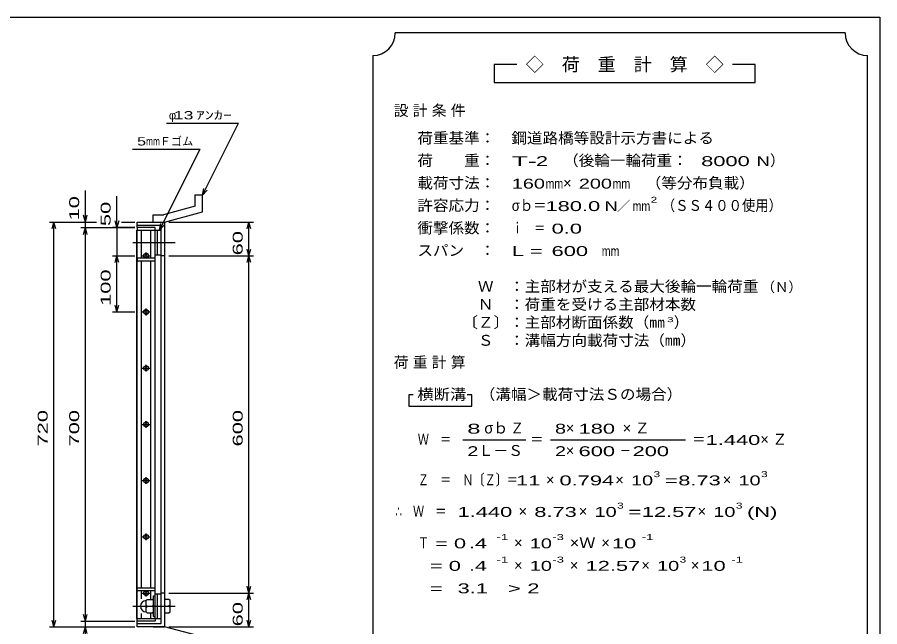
# Model space of a CAD drawing. Units: millimetres, scale not verified. Extents: x -1456 to 1385, y -1026 to 843.
# Drawn here: x -149 to 1385, y -242 to 843 of the extents above; entities that cross this region are included whole.
import ezdxf
from ezdxf.enums import TextEntityAlignment as Align

# ---------------------------------------------------------------- set-up
doc = ezdxf.new("R2010")
doc.units = ezdxf.units.MM
doc.header["$LTSCALE"] = 8
doc.linetypes.add('CHAIN', pattern=[18.5, 12, -1.5, 3.5, -1.5])
for name, color, linetype, lineweight in [('0_2', 150, 'Continuous', 25), ('16', 3, 'Continuous', 25), ('19', 6, 'Continuous', 25), ('22', 4, 'Continuous', 25), ('24', 2, 'Continuous', 25)]:
    doc.layers.add(name, color=color, linetype=linetype, lineweight=lineweight)
doc.styles.add('ベクトル', font='')
doc.styles.get('ベクトル').set_extended_font_data('ベクトル')

msp = doc.modelspace()

# ---------------------------------------------------------------- linework, layer by layer
at = {"layer": '0_2'}
for p, q in [((-1383.2, 842.8), (1384.8, 842.8)), ((1384.8, 842.8), (1384.8, -917.2))]:
    msp.add_line(p, q, dxfattribs=at)
at = {"layer": '16'}
for p, q in [((63.3, -227), (63.3, 464)), ((63.3, 464), (64, 464)), ((96, 468.5), (64, 468.5)), ((64, 468.5), (64, 464)), ((64, 464), (96, 464)), ((64, -227), (64, 464)), ((64, 464), (96, 464)), ((71.5, 414), (71.5, 464)), ((88.5, 414), (88.5, 464)), ((96, 464), (96, 468.5)), ((96, -227), (96, 464)), ((96, 464), (100.5, 464)), ((100.5, 420), (100.5, 464)), ((100.5, 464), (106.5, 464)), ((106.5, 420), (106.5, 464)), ((72, 418.5), (88, 418.5)), ((78, 421.5), (82, 421.5)), ((78, 415.5), (82, 415.5)), ((80, 414), (80, 424.5)), ((96, 420), (100.5, 420)), ((100.5, 420), (106.5, 420)), ((64, 414), (64, 409.5)), ((96, 414), (64, 414)), ((64, 409.5), (96, 409.5)), ((71.5, -172.5), (71.5, 409.5)), ((88.5, -172.5), (88.5, 409.5)), ((96, 409.5), (96, 414)), ((80, 312.5), (80, 324.5)), ((72, 318.5), (88, 318.5)), ((78, 321.5), (82, 321.5)), ((78, 315.5), (82, 315.5)), ((72, 218.5), (88, 218.5)), ((78, 221.5), (82, 221.5)), ((78, 215.5), (82, 215.5)), ((80, 212.5), (80, 224.5)), ((80, 112.5), (80, 124.5)), ((72, 118.5), (88, 118.5)), ((78, 121.5), (82, 121.5)), ((78, 115.5), (82, 115.5)), ((72, 18.5), (88, 18.5)), ((78, 21.5), (82, 21.5)), ((78, 15.5), (82, 15.5)), ((80, 12.5), (80, 24.5)), ((80, -87.5), (80, -75.5)), ((72, -81.5), (88, -81.5)), ((78, -78.5), (82, -78.5)), ((78, -84.5), (82, -84.5)), ((64, -177), (64, -172.5)), ((64, -172.5), (96, -172.5)), ((64, -177), (96, -177)), ((71.5, -192), (71.5, -177)), ((72, -181.5), (88, -181.5)), ((78, -178.5), (82, -178.5)), ((80, -187.5), (80, -177)), ((88.5, -192), (88.5, -177)), ((96, -177), (96, -172.5)), ((96, -183), (100.5, -183)), ((100.5, -227), (100.5, -183)), ((100.5, -183), (106.5, -183)), ((106.5, -227), (106.5, -183)), ((78, -184.5), (82, -184.5)), ((82, -193), (80, -195)), ((80, -215), (80, -195)), ((82, -193), (91, -193)), ((93, -195), (91, -193)), ((93, -223.5), (93, -186.5)), ((93, -186.5), (96, -186.5)), ((96, -223.5), (96, -186.5)), ((82, -205), (80, -203)), ((82, -205), (80, -207)), ((82, -205), (91, -205)), ((91, -205), (93, -203)), ((93, -207), (91, -205)), ((63.3, -227), (64, -227)), ((64, -227), (96, -227)), ((64, -231.5), (64, -227)), ((64, -227), (96, -227)), ((71.5, -227), (71.5, -218)), ((82, -217), (80, -215)), ((82, -217), (91, -217)), ((88.5, -227), (88.5, -218)), ((91, -217), (93, -215)), ((93, -223.5), (96, -223.5)), ((96, -227), (96, -231.5)), ((96, -227), (100.5, -227)), ((100.5, -227), (106.5, -227)), ((96, -231.5), (64, -231.5))]:
    msp.add_line(p, q, dxfattribs=at)
at = {"layer": '16', "linetype": 'CHAIN'}
for p, q in [((56.4, 442), (131.4, 442)), ((56.4, -205), (131.4, -205))]:
    msp.add_line(p, q, dxfattribs=at)
at = {"layer": '16'}
for centre, radius, start, end in [((78, 418.5), 3, 90, 270), ((80, 418.5), 4, 46.6, 133.4), ((80, 418.5), 4, 226.6, 313.4), ((82, 418.5), 3, 270, 90), ((80, 318.5), 4, 46.6, 133.4), ((78, 318.5), 3, 90, 270), ((80, 318.5), 4, 226.6, 313.4), ((82, 318.5), 3, 270, 90), ((78, 218.5), 3, 90, 270), ((80, 218.5), 4, 46.6, 133.4), ((80, 218.5), 4, 226.6, 313.4), ((82, 218.5), 3, 270, 90), ((78, 118.5), 3, 90, 270), ((80, 118.5), 4, 46.6, 133.4), ((80, 118.5), 4, 226.6, 313.4), ((82, 118.5), 3, 270, 90), ((78, 18.5), 3, 90, 270), ((80, 18.5), 4, 46.6, 133.4), ((80, 18.5), 4, 226.6, 313.4), ((82, 18.5), 3, 270, 90), ((78, -81.5), 3, 90, 270), ((80, -81.5), 4, 46.6, 133.4), ((80, -81.5), 4, 226.6, 313.4), ((82, -81.5), 3, 270, 90), ((78, -181.5), 3, 90, 270), ((80, -181.5), 4, 46.6, 133.4), ((82, -181.5), 3, 270, 90), ((80, -205), 10, 90, 270), ((80, -181.5), 4, 226.6, 313.4)]:
    msp.add_arc(centre, radius, start, end, dxfattribs=at)
at = {"layer": '19'}
for p, q in [((167.1, 526.6), (180.1, 526.6)), ((167.1, 506.6), (167.1, 526.6)), ((180.1, 496.6), (180.1, 526.6)), ((167.1, 506.6), (110.8, 491.5)), ((92.5, 491.5), (110.8, 491.5)), ((92.5, 478.5), (92.5, 491.5)), ((112.5, 478.5), (180.1, 496.6)), ((64, 468.5), (64, 478.5)), ((64, 478.5), (112.5, 478.5)), ((92.5, 478.5), (112.5, 478.5)), ((112.5, 478.5), (112.5, -241.5)), ((106.5, 472.5), (64, 472.5)), ((106.5, -235.5), (106.5, 472.5)), ((112.5, 418.5), (106.5, 418.5)), ((112.5, -181.5), (106.5, -181.5)), ((120.5, -193), (112.5, -193)), ((112.5, -193), (112.5, -217)), ((122.5, -195), (120.5, -193)), ((122.5, -215), (122.5, -195)), ((112.5, -205), (120.5, -205)), ((122.5, -203), (120.5, -205)), ((120.5, -205), (122.5, -207)), ((112.5, -217), (120.5, -217)), ((120.5, -217), (122.5, -215)), ((64, -241.5), (64, -231.5)), ((64, -235.5), (106.5, -235.5)), ((112.5, -241.5), (64, -241.5)), ((92.5, -241.5), (112.5, -241.5)), ((180.1, -259.6), (112.5, -241.5))]:
    msp.add_line(p, q, dxfattribs=at)
at = {"layer": '22'}
for p, q in [((116.5, 654.5), (244.5, 654.5)), ((180.5, 526.5), (244.5, 654.5)), ((56, 608), (176, 608)), ((104, 464), (176, 608)), ((180.5, 526.5), (182.9, 538.2)), ((-28, 478.5), (-28, 534.5)), ((28, 468.5), (28, 524.5)), ((180.5, 526.5), (188.5, 535.3)), ((-92, 478.5), (-8, 478.5)), ((-87.2, 466.5), (-84, 478.5)), ((-80.8, 466.5), (-84, 478.5)), ((-84, -241.5), (-84, 478.5)), ((-36, 478.5), (-8, 478.5)), ((-28, 478.5), (-31.2, 490.5)), ((-28, 478.5), (-24.8, 490.5)), ((-28, 468.5), (-28, 478.5)), ((28, 468.5), (24.8, 480.5)), ((31.2, 480.5), (28, 468.5)), ((36, 478.5), (60, 478.5)), ((36, 478.5), (60, 478.5)), ((104, 464), (106.4, 475.7)), ((120.5, 478.5), (270.9, 478.5)), ((259.7, 466.5), (262.9, 478.5)), ((266.1, 466.5), (262.9, 478.5)), ((262.9, 418.5), (262.9, 478.5)), ((-36, 468.5), (60, 468.5)), ((-31.2, 456.5), (-28, 468.5)), ((-24.8, 456.5), (-28, 468.5)), ((-28, -231.5), (-28, 468.5)), ((60, 468.5), (20, 468.5)), ((28, 468.5), (28, 418.5)), ((104, 464), (112, 472.8)), ((262.9, 418.5), (259.7, 430.5)), ((262.9, 418.5), (266.1, 430.5)), ((20, 418.5), (60, 418.5)), ((24.8, 406.5), (28, 418.5)), ((31.2, 406.5), (28, 418.5)), ((28, 318.5), (28, 418.5)), ((120.5, 418.5), (270.9, 418.5)), ((259.7, 406.5), (262.9, 418.5)), ((266.1, 406.5), (262.9, 418.5)), ((262.9, -181.5), (262.9, 418.5)), ((28, 318.5), (24.8, 330.5)), ((28, 318.5), (31.2, 330.5)), ((20, 318.5), (60, 318.5)), ((120.5, -181.5), (270.9, -181.5)), ((262.9, -181.5), (259.7, -169.5)), ((259.7, -193.5), (262.9, -181.5)), ((262.9, -181.5), (266.1, -169.5)), ((266.1, -193.5), (262.9, -181.5)), ((262.9, -241.5), (262.9, -181.5)), ((-84, -241.5), (-87.2, -229.5)), ((-84, -241.5), (-80.8, -229.5)), ((-28, -231.5), (-31.2, -219.5)), ((-28, -231.5), (-24.8, -219.5)), ((262.9, -241.5), (259.7, -229.5)), ((262.9, -241.5), (266.1, -229.5)), ((-92, -241.5), (60, -241.5)), ((-36, -231.5), (60, -231.5)), ((-36, -241.5), (60, -241.5)), ((-31.2, -253.5), (-28, -241.5)), ((-28, -241.5), (-28, -231.5)), ((-24.8, -253.5), (-28, -241.5)), ((-28, -297.5), (-28, -241.5)), ((120.5, -241.5), (270.9, -241.5))]:
    msp.add_line(p, q, dxfattribs=at)
at = {"layer": '24', "color": 4}
for p, q in [((1323.2, 814.8), (523.2, 814.8)), ((483.2, 774.8), (483.2, -465.2)), ((1363.2, -465.2), (1363.2, 774.8)), ((739.2, 758.8), (699.2, 758.8)), ((699.2, 758.8), (699.2, 726.8)), ((1163.2, 758.8), (1123.2, 758.8)), ((1163.2, 726.8), (1163.2, 758.8)), ((699.2, 726.8), (1163.2, 726.8)), ((555.2, 170.8), (547.2, 170.8)), ((547.2, 170.8), (547.2, 150.8)), ((659.2, 170.8), (651.2, 170.8)), ((659.2, 150.8), (659.2, 170.8)), ((547.2, 150.8), (659.2, 150.8)), ((643.2, 90.8), (755.2, 90.8)), ((799.2, 90.8), (1039.2, 90.8))]:
    msp.add_line(p, q, dxfattribs=at)
for centre, start, end in [((483.2, 814.8), 270, 0), ((1363.2, 814.8), 180, 270)]:
    msp.add_arc(centre, 40, start, end, dxfattribs=at)

# ---------------------------------------------------------------- texts
at = {"layer": '22', "color": 2, "style": 'ベクトル'}
for s, height, width, p in [(' 13 ', 14.66, 1.6, (120.5, 668.5)), ('ｱﾝｶｰ', 14.66, 1.6, (168.5, 668.5)), ('5', 14.7, 1.45, (64, 622)), ('mm', 14.66, 0.75, (80, 622))]:
    msp.add_text(s, height=height, dxfattribs=dict(at, width=width)).set_placement(p, align=Align.MIDDLE_LEFT)
for s, height, p in [('φ', 14.7, (120.5, 668.5)), ('Ｆゴム', 14.66, (104, 622))]:
    msp.add_text(s, height=height, dxfattribs=at).set_placement(p, align=Align.MIDDLE_LEFT)
at = {"layer": '22', "color": 2, "style": 'ベクトル', "width": 1.65}
for s, p in [(' 10 ', (-48, 470.5)), (' 50 ', (8, 460.5)), (' 60 ', (242.9, 408.5)), (' 100 ', (8, 318.5)), (' 720 ', (-104, 68.5)), (' 700 ', (-48, 68.5)), (' 600 ', (242.9, 68.5)), (' 60 ', (242.9, -251.5))]:
    msp.add_text(s, height=17.6, rotation=90, dxfattribs=at).set_placement(p, align=Align.MIDDLE_LEFT)
at = {"layer": '24', "style": 'ベクトル'}
for s, height, p in [('◇\u3000荷\u3000重\u3000計\u3000算\u3000◇', 23.46, (755.2, 758.8)), ('）', 19.4, (1189.6, 588)), ('×', 19.4, (821.6, 548)), ('／', 17.6, (917.2, 506.8)), ('（Ｎ）', 17.6, (1174.4, 362.8)), ('）', 19.4, (1018.4, 300)), ('σｂ', 19.35, (681.6, 112)), ('×', 19.4, (826.4, 112)), ('Ｌ－Ｓ', 19.35, (671.2, 72)), ('×', 19.4, (826.4, 72)), ('×', 19.4, (791.2, 20)), ('×', 19.4, (914.4, 20)), ('×', 19.4, (1105.6, 20)), ('×', 19.4, (742.4, -36)), ('×', 19.4, (849.6, -36)), ('×', 19.4, (1060.8, -36)), ('×', 19.4, (734.4, -92)), ('×', 19.4, (889.6, -92)), ('×', 19.4, (734.4, -132)), ('×', 19.4, (833.6, -132)), ('×', 19.4, (960.8, -132)), ('×', 19.4, (1048.8, -132))]:
    msp.add_text(s, height=height, dxfattribs=at).set_placement(p, align=Align.MIDDLE_LEFT)
for s, height, width, p in [('荷重基準：\u3000', 19.35, 1.05, (562.4, 628)), ('鋼道路橋等設計示方書による', 19.35, 1.05, (729.6, 628)), ('荷\u3000\u3000重：\u3000', 19.35, 1.05, (562.4, 588)), ('（後輪一輪荷重：', 19.35, 1.05, (821.6, 588)), ('T-', 17.6, 2, (730.4, 586.8)), (' 2 ', 17.6, 1.65, (762.4, 586.8)), ('  8000', 17.6, 1.65, (1045.6, 586.8)), ('N', 17.6, 1.4, (1165.6, 586.8)), ('載荷寸法：\u3000', 19.35, 1.05, (562.4, 548)), ('160', 17.6, 1.5, (730.4, 546.8)), ('200', 17.6, 1.5, (849.6, 546.8)), ('\u3000（等分布負載）', 19.35, 1.05, (940.8, 548)), ('mm', 17.6, 0.8, (790.4, 546.8)), ('mm', 17.6, 0.8, (909.6, 546.8)), ('2', 10.6, 1.5, (977.2, 518)), ('許容応力：\u3000', 19.35, 1.05, (562.4, 508)), ('σｂ＝', 19.35, 0.9, (730.4, 508)), ('180.0', 17.6, 1.65, (790.4, 506.8)), ('N', 17.6, 1.4, (895.2, 506.8)), ('mm', 17.6, 0.8, (945.2, 506.8)), ('（ＳＳ４００使用）', 19.35, 0.9, (997.2, 508)), ('衝撃係数：\u3000', 19.35, 1.05, (562.4, 468)), ('ｉ\u3000＝', 19.35, 0.75, (730.4, 468)), (' 0.0', 17.6, 1.65, (790.4, 466.8)), ('スパン\u3000：\u3000', 19.35, 1.05, (562.4, 428)), ('L =', 17.6, 1.65, (730.4, 426.8)), (' 600 ', 17.6, 1.65, (790.4, 426.8)), ('mm', 17.6, 0.8, (890.4, 426.8)), ('\u3000Ｗ\u3000：主部材が支える最大後輪一輪荷重', 19.35, 1.05, (642.4, 364)), ('\u3000Ｎ\u3000：荷重を受ける主部材本数', 19.35, 1.05, (642.4, 332)), ('〔Ｚ〕：主部材断面係数（㎜', 19.35, 1.05, (642.4, 300)), ('3', 8.8, 1.8, (1006.4, 304.8)), ('\u3000Ｓ\u3000：溝幅方向載荷寸法（㎜）', 19.35, 1.05, (642.4, 268)), ('横断溝', 19.35, 1.1, (562.4, 172)), ('\u3000（溝幅＞載荷寸法Ｓの場合）', 19.35, 1.05, (645.6, 172)), ('8', 17.6, 1.8, (651.2, 110.8)), ('Ｚ', 19.4, 0.9, (728, 112)), ('8', 17.6, 1.5, (807.2, 110.8)), (' 180 ', 17.6, 1.65, (838.4, 110.8)), ('Ｗ\u3000＝', 19.35, 0.75, (563.2, 92)), ('＝', 19.4, 0.9, (763.2, 92)), ('＝', 19.4, 0.9, (1051.2, 92)), ('1.440', 17.6, 1.65, (1075.2, 90.8)), ('2', 17.6, 1.5, (651.2, 70.8)), ('2', 17.6, 1.5, (807.2, 70.8)), (' 600 ', 17.6, 1.65, (838.4, 70.8)), (' 200 ', 17.6, 1.65, (934.4, 70.8)), ('－', 19.4, 0.75, (922.4, 72)), ('Ｚ\u3000＝\u3000Ｎ〔Ｚ〕＝', 19.35, 0.75, (563.2, 20)), ('3', 10.6, 1.5, (982.4, 30)), ('3', 10.6, 1.5, (1173.6, 30)), (' 11 ', 17.6, 1.65, (727.2, 18.8)), ('0.794', 17.6, 1.65, (815.2, 18.8)), ('10', 17.6, 1.5, (942.4, 18.8)), ('=', 17.6, 1.7, (1002.4, 18.8)), ('8.73', 17.6, 1.65, (1026.4, 18.8)), ('10', 17.6, 1.5, (1133.6, 18.8)), ('∴\u3000Ｗ\u3000＝', 19.35, 0.75, (523.2, -36)), (' 1.440', 17.6, 1.65, (623.2, -37.2)), ('8.73', 17.6, 1.65, (770.4, -37.2)), ('10', 17.6, 1.5, (877.6, -37.2)), ('3', 10.6, 1.5, (917.6, -26)), ('12.57', 17.6, 1.65, (961.6, -37.2)), ('10', 17.6, 1.5, (1088.8, -37.2)), ('3', 10.6, 1.5, (1128.8, -26)), ('(N)', 17.6, 1.65, (1148.8, -37.2)), ('=', 17.6, 1.7, (937.6, -37.2)), ('-3', 10.56, 1.65, (802.4, -82)), ('Ｔ', 19.4, 0.75, (563.2, -92)), (' = 0', 17.6, 1.65, (583.2, -93.2)), (' .4 ', 17.6, 1.65, (643.2, -93.2)), ('-1', 10.56, 1.65, (703.2, -82)), ('10', 17.6, 1.5, (762.4, -93.2)), ('×Ｗ', 19.35, 1.1, (833.6, -92)), (' 10 ', 17.6, 1.65, (897.6, -93.2)), ('-1', 10.56, 1.65, (961.6, -82)), ('-1', 10.56, 1.65, (703.2, -122)), ('-3', 10.56, 1.65, (802.4, -122)), ('3', 10.6, 1.5, (1028.8, -122)), ('-1', 10.56, 1.65, (1120.8, -122)), ('  = 0', 17.6, 1.65, (563.2, -133.2)), (' .4 ', 17.6, 1.65, (643.2, -133.2)), ('10', 17.6, 1.5, (762.4, -133.2)), ('12.57', 17.6, 1.65, (861.6, -133.2)), ('10', 17.6, 1.5, (988.8, -133.2)), (' 10 ', 17.6, 1.65, (1056.8, -133.2)), (' 3.1', 17.6, 1.65, (623.2, -173.2)), ('>', 17.6, 1.7, (723.2, -173.2)), (' 2 ', 17.6, 1.65, (747.2, -173.2)), ('  =', 17.6, 1.65, (563.2, -173.2))]:
    msp.add_text(s, height=height, dxfattribs=dict(at, width=width)).set_placement(p, align=Align.MIDDLE_LEFT)
at = {"layer": '24', "char_height": 19.35, "attachment_point": 4, "style": 'ベクトル'}
for s, insert in [('\\T1.28;設計条件', (520.4, 676)), ('\\T1.28;荷重計算', (520.4, 228)), ('\\T1.42;×Ｚ', (927.6, 112)), ('\\T1.42;×Ｚ', (1172.4, 92))]:
    msp.add_mtext(s, dxfattribs=dict(at, insert=insert))

doc.saveas('drawing.dxf')
